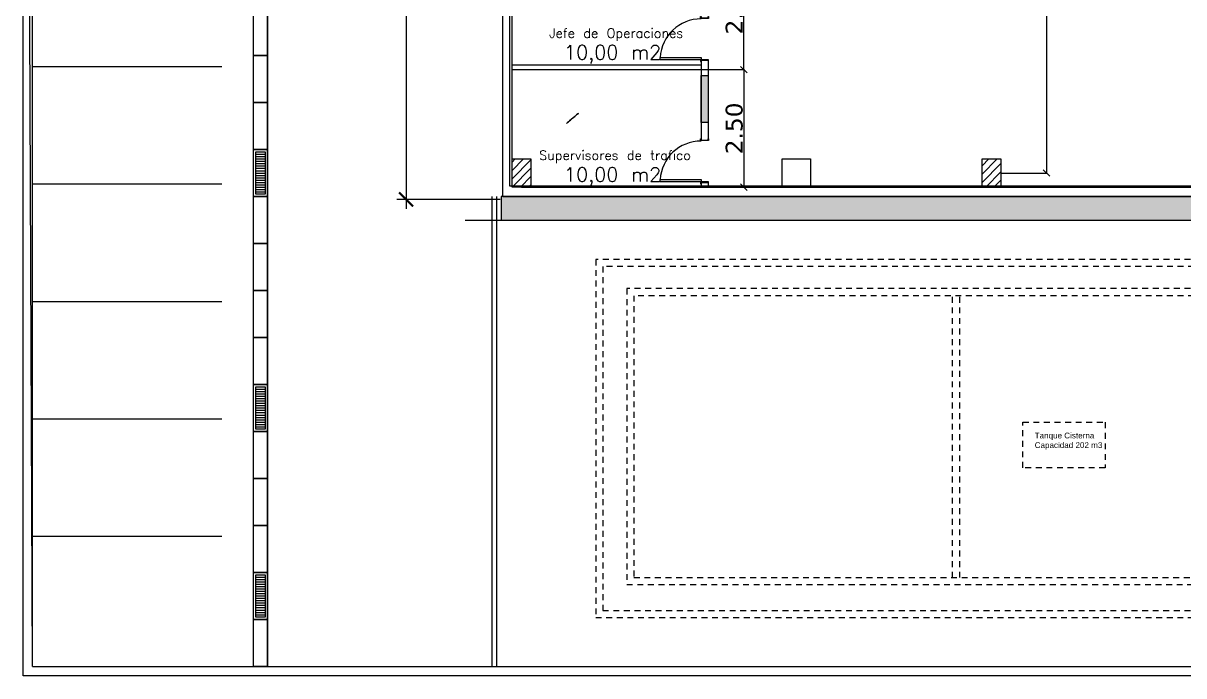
# Model space of a CAD drawing. Header units: millimetres. Extents: x 403 to 619, y 594 to 709.
# Drawn here: x 409.08 to 433.77, y 594.22 to 608.11 of the extents above; entities that cross this region are included whole.
import ezdxf

# ---------------------------------------------------------------- set-up
doc = ezdxf.new("R2010")
doc.units = ezdxf.units.MM
doc.linetypes.add('HIDDEN2', pattern=[0.1875, 0.125, -0.0625])
doc.layers.add('01-HATCH PAREDES 7070', color=254, linetype='Continuous', true_color=0xe6e6e6)
doc.layers.add('9-Textos', color=251, linetype='Continuous', lineweight=18)
doc.layers.add('Muros', color=1, linetype='Continuous', lineweight=25)
for name, color, linetype in [('Carpinterias', 5, 'Continuous'), ('COTAS', 6, 'Continuous'), ('Estructura', 5, 'Continuous'), ('Hatch ANMAT', 252, 'Continuous'), ('HATCH MINISTERIO', 252, 'Continuous'), ('Mobiliario', 8, 'Continuous'), ('Rejas', 3, 'Continuous')]:
    doc.layers.add(name, color=color, linetype=linetype)
doc.styles.add('ARIAL', font='verdana.ttf')
doc.styles.add('Cotas Parciales', font='micross.ttf')
doc.styles.get("Standard").update_dxf_attribs({"font": 'txt.shx'})
doc.dimstyles.new('200', dxfattribs={"dimscale": 0.2, "dimtxt": 1.8, "dimasz": 0.7, "dimexe": 0, "dimexo": 0.1, "dimgap": 0.08, "dimtad": 1, "dimzin": 5, "dimdsep": 46, "dimtxsty": 'ARIAL', "dimblk": 'OBLIQUE', "dimcen": -0.2, "dimdle": 0.05, "dimclrd": 1, "dimclre": 252, "dimclrt": 1, "dimadec": 3, "dimazin": 0, "dimtfac": 1, "dimtix": 1, "dimtmove": 2, "dimatfit": 3, "dimldrblk": 'NONE', "dimfxl": 0, "dimtolj": 1, "dimtzin": 5, "dimlwd": -1, "dimarcsym": 0})
doc.dimstyles.new('COTAS_100', dxfattribs={"dimtxt": 0.4, "dimasz": 0.3, "dimexe": 0.2, "dimexo": 0.05, "dimgap": 0.05, "dimtad": 1, "dimzin": 1, "dimdsep": 46, "dimtxsty": 'ARIAL', "dimblk": 'ARCHTICK', "dimcen": 0.2, "dimdle": 0.2, "dimclrd": 151, "dimclre": 252, "dimclrt": 2, "dimaunit": 1, "dimadec": 0, "dimazin": 0, "dimtfac": 1, "dimtmove": 0, "dimatfit": 3, "dimfxl": 1, "dimarcsym": 0})

# ---------------------------------------------------------------- blocks, each defined once
blk = doc.blocks.new('A$C3E6B7836')
h = blk.add_hatch()
h.set_pattern_fill('ANSI31', color=256, style=0)
h.set_pattern_definition([(45, (-13.37838, -34.88476), (-0.08838835, 0.08838835), [])])
h.paths.add_polyline_path([(-0.2, -0.3), (-0.2, 0.3), (0.2, 0.3), (0.2, -0.3)])
blk.add_lwpolyline([(-0.2, -0.3), (-0.2, 0.3), (0.2, 0.3), (0.2, -0.3), (-0.2, -0.3)])
blk = doc.blocks.new('24561')
at = {"layer": 'Mobiliario', "extrusion": (0, -1, 0), "elevation": 872.871823}
blk.add_lwpolyline([(127.995422, 628.438857, 0.818521), (138.490141, 518.308803, 0.092289), (330.893339, 468.896709)], format="xyb", dxfattribs=at)
blk = doc.blocks.new('OL-EIN-MCPBL')
at = {"layer": 'Mobiliario', "extrusion": (5.68434e-17, -1, 0), "elevation": -66.131157}
blk.add_lwpolyline([(212.931913, 494.698246, 0.816137), (247.914312, 668.225162, 0.077765), (10.033996, 654.240394)], format="xyb", dxfattribs=at)
at = {"layer": 'Mobiliario'}
blk.add_blockref('24561', (-117.961425, 939.00298, 25.801537), dxfattribs=at)
blk = doc.blocks.new('A$C17A91D92')
at = {"color": 1}
for points in [[(0.15, 0.9), (0.15, 0.93), (0.16, 0.93), (0.16, 0.89), (-0.01, 0.89), (-0.01, 0.93), (0, 0.93), (0, 0.9), (0.15, 0.9)], [(0, 0.01), (-0.87, 0.01), (-0.87, 0.06), (0, 0.06), (0, 0.01)], [(0.15, 0), (0.15, -0.03), (0.16, -0.03), (0.16, 0.01), (-0.01, 0.01), (-0.01, -0.03), (0, -0.03), (0, 0), (0.15, 0)]]:
    blk.add_lwpolyline(points, dxfattribs=at)
blk.add_arc((0, 0.01), 0.871, 90, 176.7108, dxfattribs=at)
blk = doc.blocks.new('_OBLIQUE')
at = {"color": 0, "linetype": 'ByBlock', "ltscale": 0.05}
blk.add_line((-0.5, -0.5), (0.5, 0.5), dxfattribs=at)
blk = doc.blocks.new('*D48')
at = {"layer": 'COTAS', "color": 252, "lineweight": -2}
for p, q in [((429.896214, 614.620915), (430.843432, 614.620915)), ((429.896214, 604.920915), (430.843432, 604.920915))]:
    blk.add_line(p, q, dxfattribs=at)
at = {"layer": 'COTAS', "color": 1}
blk.add_line((430.843432, 614.630915), (430.843432, 604.910915), dxfattribs=at)
at = {"layer": 'Defpoints', "color": 0}
for p in [(429.876214, 614.620915), (429.876214, 604.920915), (430.843432, 604.920915)]:
    blk.add_point(p, dxfattribs=at)
at = {"layer": 'COTAS', "color": 1, "xscale": 0.14, "yscale": 0.14, "zscale": 0.14}
for p, rotation in [((430.843432, 614.620915), 90), ((430.843432, 604.920915), 270)]:
    blk.add_blockref('_OBLIQUE', p, dxfattribs=dict(at, rotation=rotation))
at = {"layer": 'COTAS', "color": 1, "insert": (430.639872, 609.770915), "char_height": 0.36, "attachment_point": 5, "rotation": 90, "style": 'ARIAL'}
blk.add_mtext('\\A1;9.70', dxfattribs=at)
blk = doc.blocks.new('_None')
blk = doc.blocks.new('*D50')
at = {"layer": 'COTAS', "color": 1}
blk.add_line((424.40698, 607.130915), (424.40698, 604.610915), dxfattribs=at)
at = {"layer": 'COTAS', "color": 252, "lineweight": -2}
for p, q in [((423.516214, 607.120915), (424.40698, 607.120915)), ((423.516214, 604.620915), (424.40698, 604.620915))]:
    blk.add_line(p, q, dxfattribs=at)
at = {"layer": 'Defpoints', "color": 0}
for p in [(423.496214, 607.120915), (423.496214, 604.620915), (424.40698, 604.620915)]:
    blk.add_point(p, dxfattribs=at)
at = {"layer": 'COTAS', "color": 1, "xscale": 0.14, "yscale": 0.14, "zscale": 0.14}
for p, rotation in [((424.40698, 607.120915), 90), ((424.40698, 604.620915), 270)]:
    blk.add_blockref('_OBLIQUE', p, dxfattribs=dict(at, rotation=rotation))
at = {"layer": 'COTAS', "color": 1, "insert": (424.20342, 605.870915), "char_height": 0.36, "attachment_point": 5, "rotation": 90, "style": 'ARIAL'}
blk.add_mtext('\\A1;2.50', dxfattribs=at)
blk = doc.blocks.new('*D51')
at = {"layer": 'COTAS', "color": 252, "lineweight": -2}
for p, q in [((423.516214, 609.720915), (424.40698, 609.720915)), ((423.516214, 607.120915), (424.40698, 607.120915))]:
    blk.add_line(p, q, dxfattribs=at)
at = {"layer": 'COTAS', "color": 1}
blk.add_line((424.40698, 607.110915), (424.40698, 609.730915), dxfattribs=at)
at = {"layer": 'Defpoints', "color": 0}
for p in [(423.496214, 609.720915), (424.40698, 609.720915), (423.496214, 607.120915)]:
    blk.add_point(p, dxfattribs=at)
at = {"layer": 'COTAS', "color": 1, "xscale": 0.14, "yscale": 0.14, "zscale": 0.14}
for p, rotation in [((424.40698, 609.720915), 90), ((424.40698, 607.120915), 270)]:
    blk.add_blockref('_OBLIQUE', p, dxfattribs=dict(at, rotation=rotation))
at = {"layer": 'COTAS', "color": 1, "insert": (424.20342, 608.420915), "char_height": 0.36, "attachment_point": 5, "rotation": 90, "style": 'ARIAL'}
blk.add_mtext('\\A1;2.60', dxfattribs=at)
blk = doc.blocks.new('_ARCHTICK')
at = {"color": 0, "linetype": 'ByBlock', "const_width": 0.15}
blk.add_lwpolyline([(-0.5, -0.5), (0.5, 0.5)], dxfattribs=at)
blk = doc.blocks.new('*D91')
at = {"layer": '01-HATCH PAREDES 7070', "color": 151, "lineweight": -2}
blk.add_line((417.222631, 621.070915), (417.222631, 604.16019), dxfattribs=at)
at = {"layer": '01-HATCH PAREDES 7070', "color": 252, "lineweight": -2}
for p, q in [((419.226214, 620.870915), (417.022631, 620.870915)), ((419.226214, 604.36019), (417.022631, 604.36019))]:
    blk.add_line(p, q, dxfattribs=at)
at = {"layer": 'Defpoints', "color": 0}
for p in [(419.276214, 620.870915), (417.222631, 604.36019), (419.276214, 604.36019)]:
    blk.add_point(p, dxfattribs=at)
at = {"layer": '01-HATCH PAREDES 7070', "color": 151, "lineweight": -2, "xscale": 0.3, "yscale": 0.3, "zscale": 0.3}
for p, rotation in [((417.222631, 620.870915), 90), ((417.222631, 604.36019), 270)]:
    blk.add_blockref('_ARCHTICK', p, dxfattribs=dict(at, rotation=rotation))
at = {"layer": '01-HATCH PAREDES 7070', "color": 2, "insert": (416.964631, 612.615553), "char_height": 0.4, "attachment_point": 5, "rotation": 90, "style": 'ARIAL'}
blk.add_mtext('16.51', dxfattribs=at)

msp = doc.modelspace()

# ---------------------------------------------------------------- hatches: boundary and pattern name
msp.add_hatch(color=5).paths.add_polyline_path([(423.496214, 605.995915), (423.496214, 606.995915), (423.646214, 606.995915), (423.646214, 605.995915)])
at = {"layer": 'Rejas'}
h = msp.add_hatch(color=252, dxfattribs=at)
h.dxf.hatch_style = 1
h.paths.add_polyline_path([(446.426214, 604.420915), (419.246214, 604.420915), (419.246214, 603.920915), (446.426214, 603.920915)])

# ---------------------------------------------------------------- linework, layer by layer
at = {"color": 2}
for p, q in [((409.076214, 594.220915), (409.076214, 642.240915)), ((409.276214, 594.420915), (499.176214, 594.420915)), ((499.376214, 594.220915), (409.076214, 594.220915))]:
    msp.add_line(p, q, dxfattribs=at)
for p, q in [((419.276214, 604.420915), (419.276214, 620.870915)), ((419.476214, 604.620915), (419.476214, 620.870915)), ((423.496214, 607.330915), (423.496214, 605.610915)), ((423.646214, 607.330915), (423.646214, 605.610915)), ((423.496214, 604.730915), (423.496214, 604.620915)), ((423.646214, 604.730915), (423.646214, 604.620915)), ((419.276214, 604.420915), (446.426214, 604.420915)), ((419.676214, 604.620915), (446.426214, 604.620915))]:
    msp.add_line(p, q)
at = {"color": 252}
for p, q in [((414.026214, 605.320915), (414.226214, 605.320915)), ((414.026214, 605.270915), (414.226214, 605.270915)), ((414.026214, 605.220915), (414.226214, 605.220915)), ((414.026214, 605.170915), (414.226214, 605.170915)), ((414.026214, 605.120915), (414.226214, 605.120915)), ((414.026214, 605.070915), (414.226214, 605.070915)), ((414.026214, 605.020915), (414.226214, 605.020915)), ((414.026214, 604.970915), (414.226214, 604.970915)), ((414.026214, 604.920915), (414.226214, 604.920915)), ((414.026214, 604.870915), (414.226214, 604.870915)), ((414.026214, 604.820915), (414.226214, 604.820915)), ((414.026214, 604.770915), (414.226214, 604.770915)), ((414.026214, 604.720915), (414.226214, 604.720915)), ((414.026214, 604.670915), (414.226214, 604.670915)), ((414.026214, 604.620915), (414.226214, 604.620915)), ((414.026214, 604.570915), (414.226214, 604.570915)), ((414.026214, 604.520915), (414.226214, 604.520915)), ((414.026214, 600.320915), (414.226214, 600.320915)), ((414.026214, 600.270915), (414.226214, 600.270915)), ((414.026214, 600.220915), (414.226214, 600.220915)), ((414.026214, 600.170915), (414.226214, 600.170915)), ((414.026214, 600.120915), (414.226214, 600.120915)), ((414.026214, 600.070915), (414.226214, 600.070915)), ((414.026214, 600.020915), (414.226214, 600.020915)), ((414.026214, 599.970915), (414.226214, 599.970915)), ((414.026214, 599.920915), (414.226214, 599.920915)), ((414.026214, 599.870915), (414.226214, 599.870915)), ((414.026214, 599.820915), (414.226214, 599.820915)), ((414.026214, 599.770915), (414.226214, 599.770915)), ((414.026214, 599.720915), (414.226214, 599.720915)), ((414.026214, 599.670915), (414.226214, 599.670915)), ((414.026214, 599.620915), (414.226214, 599.620915)), ((414.026214, 599.570915), (414.226214, 599.570915)), ((414.026214, 599.520915), (414.226214, 599.520915)), ((414.026214, 596.320915), (414.226214, 596.320915)), ((414.026214, 596.270915), (414.226214, 596.270915)), ((414.026214, 596.220915), (414.226214, 596.220915)), ((414.026214, 596.170915), (414.226214, 596.170915)), ((414.026214, 596.120915), (414.226214, 596.120915)), ((414.026214, 596.070915), (414.226214, 596.070915)), ((414.026214, 596.020915), (414.226214, 596.020915)), ((414.026214, 595.970915), (414.226214, 595.970915)), ((414.026214, 595.920915), (414.226214, 595.920915)), ((414.026214, 595.870915), (414.226214, 595.870915)), ((414.026214, 595.820915), (414.226214, 595.820915)), ((414.026214, 595.770915), (414.226214, 595.770915)), ((414.026214, 595.720915), (414.226214, 595.720915)), ((414.026214, 595.670915), (414.226214, 595.670915)), ((414.026214, 595.620915), (414.226214, 595.620915)), ((414.026214, 595.570915), (414.226214, 595.570915)), ((414.026214, 595.520915), (414.226214, 595.520915))]:
    msp.add_line(p, q, dxfattribs=at)
at = {"color": 7}
msp.add_line((418.476214, 603.920915), (446.426214, 603.920915), dxfattribs=at)
at = {"color": 2}
msp.add_lwpolyline([(409.276214, 594.420915), (409.276214, 642.240915)], dxfattribs=at)
at = {"color": 252}
for points in [[(414.276214, 594.420915), (414.276214, 639.321809)], [(413.976214, 594.420915), (413.976214, 639.152454)], [(413.976214, 607.420915), (413.976214, 608.420915), (414.276214, 608.420915), (414.276214, 607.420915), (413.976214, 607.420915)], [(413.976214, 606.420915), (413.976214, 607.420915), (414.276214, 607.420915), (414.276214, 606.420915), (413.976214, 606.420915)], [(413.976214, 605.420915), (413.976214, 606.420915), (414.276214, 606.420915), (414.276214, 605.420915), (413.976214, 605.420915)], [(413.976214, 604.420915), (413.976214, 605.420915), (414.276214, 605.420915), (414.276214, 604.420915), (413.976214, 604.420915)], [(413.976214, 603.420915), (413.976214, 604.420915), (414.276214, 604.420915), (414.276214, 603.420915), (413.976214, 603.420915)], [(413.976214, 602.420915), (413.976214, 603.420915), (414.276214, 603.420915), (414.276214, 602.420915), (413.976214, 602.420915)], [(413.976214, 601.420915), (413.976214, 602.420915), (414.276214, 602.420915), (414.276214, 601.420915), (413.976214, 601.420915)], [(413.976214, 600.420915), (413.976214, 601.420915), (414.276214, 601.420915), (414.276214, 600.420915), (413.976214, 600.420915)], [(413.976214, 599.420915), (413.976214, 600.420915), (414.276214, 600.420915), (414.276214, 599.420915), (413.976214, 599.420915)], [(413.976214, 598.420915), (413.976214, 599.420915), (414.276214, 599.420915), (414.276214, 598.420915), (413.976214, 598.420915)], [(413.976214, 597.420915), (413.976214, 598.420915), (414.276214, 598.420915), (414.276214, 597.420915), (413.976214, 597.420915)], [(413.976214, 596.420915), (413.976214, 597.420915), (414.276214, 597.420915), (414.276214, 596.420915), (413.976214, 596.420915)], [(413.976214, 595.420915), (413.976214, 596.420915), (414.276214, 596.420915), (414.276214, 595.420915), (413.976214, 595.420915)], [(413.976214, 594.420915), (413.976214, 595.420915), (414.276214, 595.420915), (414.276214, 594.420915), (413.976214, 594.420915)]]:
    msp.add_lwpolyline(points, dxfattribs=at)
at = {"color": 5}
msp.add_lwpolyline([(423.496214, 605.995915), (423.496214, 606.995915), (423.646214, 606.995915), (423.646214, 605.995915), (423.496214, 605.995915)], dxfattribs=at)
at = {"color": 252}
for points in [[(414.026214, 604.470915), (414.026214, 605.370915), (414.226214, 605.370915), (414.226214, 604.470915)], [(414.026214, 599.470915), (414.026214, 600.370915), (414.226214, 600.370915), (414.226214, 599.470915)], [(414.026214, 595.470915), (414.026214, 596.370915), (414.226214, 596.370915), (414.226214, 595.470915)]]:
    msp.add_lwpolyline(points, close=True, dxfattribs=at)
at = {"color": 7}
msp.add_lwpolyline([(425.221811, 604.620915), (425.221811, 605.220915), (425.821811, 605.220915), (425.821811, 604.620915), (425.221811, 604.620915)], dxfattribs=at)
msp.add_lwpolyline([(446.426214, 604.420915), (419.246214, 604.420915), (419.246214, 603.920915), (446.426214, 603.920915)], close=True)
at = {"layer": '01-HATCH PAREDES 7070'}
msp.add_lwpolyline([(409.276214, 594.420915), (409.076214, 642.240915)], dxfattribs=at)
at = {"layer": 'Carpinterias', "color": 1}
for p, q in [((413.299136, 607.183141), (409.276214, 607.183141)), ((413.299136, 604.683141), (409.276214, 604.683141)), ((413.299136, 602.183141), (409.276214, 602.183141)), ((413.299136, 599.683141), (409.276214, 599.683141)), ((413.299136, 597.183141), (409.276214, 597.183141))]:
    msp.add_line(p, q, dxfattribs=at)
at = {"layer": 'Carpinterias', "color": 1, "linetype": 'HIDDEN2'}
msp.add_lwpolyline([(430.342013, 599.61591), (432.09416, 599.61591), (432.09416, 598.646408), (430.342013, 598.646408)], close=True, dxfattribs=at)
at = {"layer": 'Estructura', "color": 2}
for p, q in [((419.049189, 594.420915), (419.049189, 604.420915)), ((419.149189, 594.420915), (419.149189, 604.420915))]:
    msp.add_line(p, q, dxfattribs=at)
at = {"layer": 'Estructura', "linetype": 'HIDDEN2'}
for p, q in [((428.849179, 596.310514), (428.849179, 602.310197)), ((428.999179, 596.310514), (428.999179, 602.310197))]:
    msp.add_line(p, q, dxfattribs=at)
for points in [[(438.634818, 598.710548), (438.634818, 603.080166), (421.255779, 603.080166), (421.255779, 595.460548), (438.634818, 595.460548), (438.634818, 595.610548)], [(438.484818, 598.710548), (438.484818, 602.930166), (421.405779, 602.930166), (421.405779, 595.610548), (438.484818, 595.610548)]]:
    msp.add_lwpolyline(points, dxfattribs=at)
for points in [[(435.931856, 602.460197), (421.916502, 602.460197), (421.916502, 596.160514), (435.931856, 596.160514)], [(435.781856, 602.310197), (422.066502, 602.310197), (422.066502, 596.310514), (435.781856, 596.310514)]]:
    msp.add_lwpolyline(points, close=True, dxfattribs=at)
at = {"layer": 'Hatch ANMAT'}
msp.add_lwpolyline([(472.974977, 655.220915), (472.926214, 604.640915), (419.426214, 604.640915), (419.426214, 636.871772), (441.714009, 649.349831), (445.177055, 651.044635), (445.325688, 651.093718), (472.986214, 666.877589), (472.986214, 666.877589), (472.986214, 666.877589)], dxfattribs=at)
at = {"layer": 'HATCH MINISTERIO', "ltscale": 0.01, "const_width": 0.01}
msp.add_lwpolyline([(466.017502, 604.640915), (419.426214, 604.640915), (419.426214, 636.871772), (441.714009, 649.349831), (445.177055, 651.044635), (445.383874, 647.844521), (466.226214, 659.524106), (466.226214, 659.524106), (466.226214, 659.524106)], dxfattribs=at)
at = {"layer": 'Muros'}
for p, q in [((419.476214, 607.220915), (423.496214, 607.220915)), ((419.476214, 607.120915), (423.496214, 607.120915))]:
    msp.add_line(p, q, dxfattribs=at)

# ---------------------------------------------------------------- block references
at = {"color": 1}
for p in [(423.496214, 607.320915), (423.496214, 604.720915)]:
    msp.add_blockref('A$C17A91D92', p, dxfattribs=at)
at = {"xscale": -0.001, "yscale": 0.001, "zscale": 0.001, "rotation": 40}
msp.add_blockref('OL-EIN-MCPBL', (420.905723, 606.11944, -0.7425), dxfattribs=at)
for p in [(419.676214, 604.920915), (429.676214, 604.920915)]:
    msp.add_blockref('A$C3E6B7836', p)

# ---------------------------------------------------------------- texts
at = {"color": 5}
for s, p in [('Jefe de Operaciones', (420.265539, 607.798358)), ('Supervisores de trafico', (420.052107, 605.198358))]:
    msp.add_text(s, height=0.2, dxfattribs=at).set_placement(p)
for p in [(420.580786, 607.33975), (420.580786, 604.73975)]:
    msp.add_text('10,00 m2', height=0.3).set_placement(p)
at = {"layer": '9-Textos', "insert": (430.594651, 599.395817), "char_height": 0.122741, "attachment_point": 1, "style": 'Cotas Parciales'}
msp.add_mtext_dynamic_manual_height_columns('Tanque Cisterna Capacidad 202 m3', width=1.640363, gutter_width=12.5, heights=[0], dxfattribs=at)

# ---------------------------------------------------------------- dimensions: what is measured, and where the dimension line sits
at = {"layer": '01-HATCH PAREDES 7070'}
dim = msp.add_linear_dim(base=(417.222631, 604.36019), p1=(419.276214, 620.870915), p2=(419.276214, 604.36019), angle=90, dimstyle='COTAS_100', dxfattribs=at)
dim.commit()
dim.dimension.update_dxf_attribs({"geometry": '*D91', "text_midpoint": (416.964631, 612.615553)})
at = {"layer": 'COTAS'}
for base, p1, p2, picture, middle in [((430.843432, 604.920915), (429.876214, 614.620915), (429.876214, 604.920915), '*D48', (430.639872, 609.770915)), ((424.40698, 609.720915), (423.496214, 607.120915), (423.496214, 609.720915), '*D51', (424.20342, 608.420915)), ((424.40698, 604.620915), (423.496214, 607.120915), (423.496214, 604.620915), '*D50', (424.20342, 605.870915))]:
    dim = msp.add_linear_dim(base=base, p1=p1, p2=p2, angle=90, dimstyle='200', dxfattribs=at)
    dim.commit()
    dim.dimension.update_dxf_attribs({"geometry": picture, "text_midpoint": middle})

doc.saveas('drawing.dxf')
